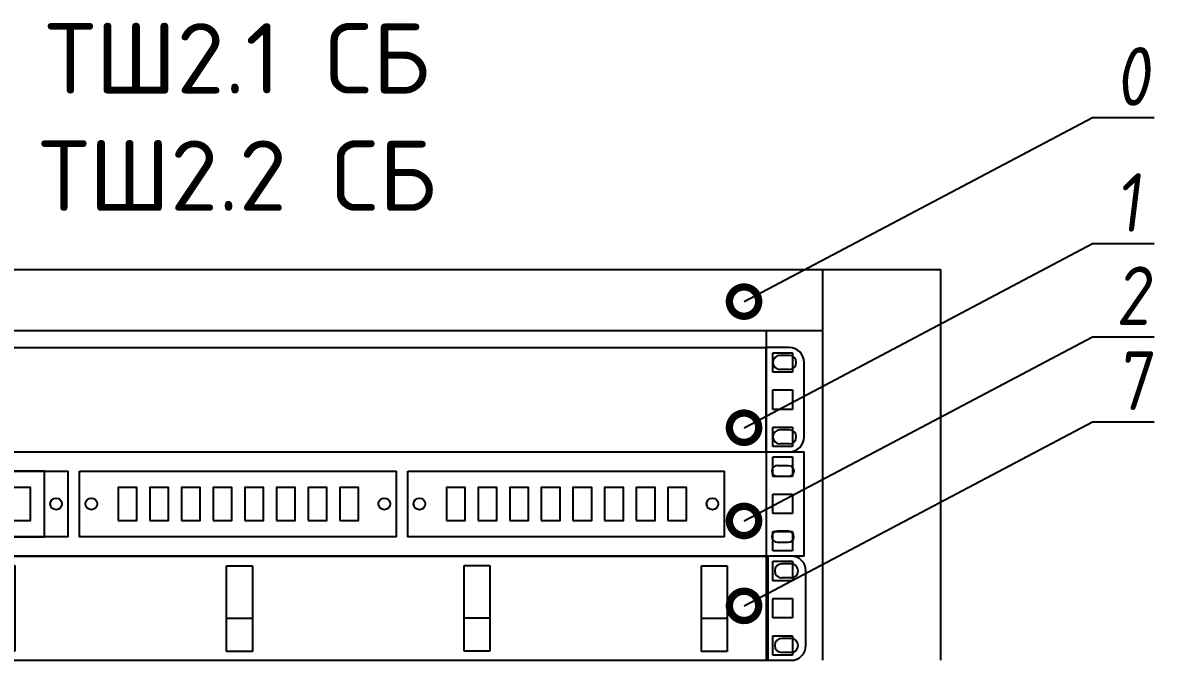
# Model space of a CAD drawing. Header units: millimetres. Extents: x -25459 to 1045457, y -66278 to 462905.
# Drawn here: x 717773 to 722614, y 46162 to 48880 of the extents above; entities that cross this region are included whole.
import ezdxf
from ezdxf import colors
from ezdxf.entities.mleader import LeaderData, LeaderLine
from ezdxf.enums import TextEntityAlignment as Align
from ezdxf.math import Vec2, Vec3

# ---------------------------------------------------------------- set-up
doc = ezdxf.new("R2010")
doc.units = ezdxf.units.MM
doc.layers.add('Текст', color=2, linetype='Continuous', lineweight=0)
doc.styles.add('DEN', font='isocpeur.ttf', dxfattribs={"height": 300})
doc.styles.add('ISOCPEUR', font='isocpeui.ttf', dxfattribs={"height": 250})
doc.styles.add('ISOCUPER', font='isocpeur.ttf', dxfattribs={"width": 0.85, "oblique": 7})

# ---------------------------------------------------------------- blocks, each defined once
blk = doc.blocks.new('*U72')
at = {"color": 0, "linetype": 'ByBlock', "lineweight": -2}
for p, q in [((0, 1933.5), (600, 1933.5)), ((549.5, 1933.5), (549.5, 1900.2)), ((600, 1900.2), (600, 1933.5)), ((50.5, 1907.5), (549.5, 1907.5)), ((525.5, 1907.5), (525.5, 1900.2)), ((525.5, 1900.2), (525.5, 1855.75)), ((528.35, 1889.7), (528.35, 1898)), ((528.35, 1898), (536.65, 1898)), ((536.65, 1898), (536.65, 1889.7)), ((549.5, 1900.2), (549.5, 1855.75)), ((600, 1855.75), (600, 1900.2)), ((536.65, 1889.7), (528.35, 1889.7)), ((528.35, 1873.825), (528.35, 1882.125)), ((528.35, 1882.125), (536.65, 1882.125)), ((536.65, 1882.125), (536.65, 1873.825)), ((536.65, 1873.825), (528.35, 1873.825)), ((528.35, 1857.95), (528.35, 1866.25)), ((528.35, 1866.25), (536.65, 1866.25)), ((536.65, 1866.25), (536.65, 1857.95)), ((525.5, 1855.75), (525.5, 1811.3)), ((536.65, 1857.95), (528.35, 1857.95)), ((549.5, 1855.75), (549.5, 1811.3)), ((600, 1811.3), (600, 1855.75)), ((528.35, 1845.25), (528.35, 1853.55)), ((528.35, 1853.55), (536.65, 1853.55)), ((536.65, 1853.55), (536.65, 1845.25)), ((536.65, 1845.25), (528.35, 1845.25)), ((528.35, 1829.375), (528.35, 1837.675)), ((528.35, 1837.675), (536.65, 1837.675)), ((536.65, 1837.675), (536.65, 1829.375)), ((536.65, 1829.375), (528.35, 1829.375)), ((528.35, 1813.5), (528.35, 1821.8)), ((528.35, 1821.8), (536.65, 1821.8)), ((536.65, 1821.8), (536.65, 1813.5)), ((525.5, 1811.3), (525.5, 1766.85)), ((536.65, 1813.5), (528.35, 1813.5)), ((549.5, 1811.3), (549.5, 1766.85)), ((600, 1766.85), (600, 1811.3)), ((528.35, 1800.8), (528.35, 1809.1)), ((528.35, 1809.1), (536.65, 1809.1)), ((536.65, 1809.1), (536.65, 1800.8)), ((536.65, 1800.8), (528.35, 1800.8)), ((528.35, 1784.925), (528.35, 1793.225)), ((528.35, 1793.225), (536.65, 1793.225)), ((536.65, 1793.225), (536.65, 1784.925)), ((536.65, 1784.925), (528.35, 1784.925)), ((528.35, 1769.05), (528.35, 1777.35)), ((528.35, 1777.35), (536.65, 1777.35)), ((536.65, 1777.35), (536.65, 1769.05)), ((536.65, 1769.05), (528.35, 1769.05))]:
    blk.add_line(p, q, dxfattribs=at)
blk = doc.blocks.new("19'' вентиляторный модуль")
at = {"color": 0, "linetype": 'ByBlock'}
for p, q in [((164.69, 22.22), (174.5, 22.22)), ((174.5, 22.22), (625.5, 22.22)), ((174.5, -22.23), (174.5, 22.22)), ((635.31, 22.22), (625.5, 22.22)), ((625.5, -22.23), (625.5, 22.22)), ((158.34, -15.88), (158.34, 15.87)), ((164.69, 18.87), (168.65, 18.87)), ((635.31, 18.87), (631.35, 18.87)), ((641.66, -15.88), (641.66, 15.87)), ((164.69, 12.87), (168.65, 12.87)), ((635.31, 12.87), (631.35, 12.87)), ((164.69, -12.88), (168.65, -12.88)), ((635.31, -12.88), (631.35, -12.88)), ((164.69, -18.88), (168.65, -18.88)), ((635.31, -18.88), (631.35, -18.88)), ((174.5, -22.23), (164.69, -22.23)), ((174.5, -22.23), (625.5, -22.23)), ((625.5, -22.23), (635.31, -22.23))]:
    blk.add_line(p, q, dxfattribs=at)
at = {"color": 0, "linetype": 'ByBlock', "lineweight": -2}
for p, q in [((236.13, 7.36), (248.14, 9.05)), ((236.13, 7.36), (236.13, -7.36)), ((248.14, 9.05), (248.14, -9.05)), ((248.14, 9.05), (249.11, 7.36)), ((236.13, -7.36), (248.14, -9.05)), ((249.11, -7.36), (248.14, -9.05))]:
    blk.add_line(p, q, dxfattribs=at)
for points in [[(241.29, -8.09), (222.42, -8.09), (222.42, 8.09), (241.29, 8.09)], [(236.13, -7.36), (223.15, -7.36), (223.15, 7.36), (236.13, 7.36)], [(248.69, 8.09), (249.83, 8.09), (249.83, -8.09), (248.69, -8.09)], [(249.11, 7.36), (249.11, -7.36)]]:
    blk.add_lwpolyline(points, dxfattribs=at)
at = {"color": 0, "linetype": 'ByBlock'}
for centre, radius, start, end in [((164.69, 15.87), 6.35, 90, 180), ((635.31, 15.87), 6.35, 0, 90), ((164.69, 15.87), 3, 90, 270), ((168.65, 15.87), 3, 270, 90), ((631.35, 15.87), 3, 90, 270), ((635.31, 15.87), 3, 270, 90), ((164.69, -15.88), 3, 90, 270), ((168.65, -15.88), 3, 270, 90), ((631.35, -15.88), 3, 90, 270), ((635.31, -15.88), 3, 270, 90), ((164.69, -15.88), 6.35, 180, 270), ((635.31, -15.88), 6.35, 270, 0)]:
    blk.add_arc(centre, radius, start, end, dxfattribs=at)
at = {"color": 0, "lineweight": -2, "style": 'ISOCPEUR', "oblique": 15, "flags": 8}
blk.add_attdef('НАИМЕНОВАНИЕ', text='', height=25, dxfattribs=at).set_placement((750, 9.03), align=Align.MIDDLE_LEFT)
blk = doc.blocks.new('*U96')
at = {"ltscale": 100}
for points in [[(158.5, 22.23), (641.56, 22.23), (641.56, -22.23), (158.5, -22.23)], [(192.53, 14), (327.53, 14), (327.53, -14), (192.53, -14)], [(202.53, -14), (317.53, -14), (317.53, 14), (202.53, 14)], [(332.53, 14), (467.53, 14), (467.53, -14), (332.53, -14)], [(472.53, 14), (607.53, 14), (607.53, -14), (472.53, -14)], [(209.03, -7), (217.03, -7), (217.03, 7), (209.03, 7)], [(222.53, -7), (230.53, -7), (230.53, 7), (222.53, 7)], [(236.03, -7), (244.03, -7), (244.03, 7), (236.03, 7)], [(249.53, -7), (257.53, -7), (257.53, 7), (249.53, 7)], [(263.03, -7), (271.03, -7), (271.03, 7), (263.03, 7)], [(276.53, -7), (284.53, -7), (284.53, 7), (276.53, 7)], [(290.03, -7), (298.03, -7), (298.03, 7), (290.03, 7)], [(303.53, -7), (311.53, -7), (311.53, 7), (303.53, 7)], [(349.03, -7), (357.03, -7), (357.03, 7), (349.03, 7)], [(362.53, -7), (370.53, -7), (370.53, 7), (362.53, 7)], [(376.03, -7), (384.03, -7), (384.03, 7), (376.03, 7)], [(389.53, -7), (397.53, -7), (397.53, 7), (389.53, 7)], [(403.03, -7), (411.03, -7), (411.03, 7), (403.03, 7)], [(416.53, -7), (424.53, -7), (424.53, 7), (416.53, 7)], [(430.03, -7), (438.03, -7), (438.03, 7), (430.03, 7)], [(443.53, -7), (451.53, -7), (451.53, 7), (443.53, 7)], [(489.03, -7), (497.03, -7), (497.03, 7), (489.03, 7)], [(502.53, -7), (510.53, -7), (510.53, 7), (502.53, 7)], [(516.03, -7), (524.03, -7), (524.03, 7), (516.03, 7)], [(529.53, -7), (537.53, -7), (537.53, 7), (529.53, 7)], [(543.03, -7), (551.03, -7), (551.03, 7), (543.03, 7)], [(556.53, -7), (564.53, -7), (564.53, 7), (556.53, 7)], [(570.03, -7), (578.03, -7), (578.03, 7), (570.03, 7)], [(583.53, -7), (591.53, -7), (591.53, 7), (583.53, 7)]]:
    blk.add_lwpolyline(points, close=True, dxfattribs=at)
at = {"color": 7}
for points in [[(169.87, 16.36, -0.998011), (169.86, 11.64), (165.14, 11.64, -0.414214)], [(165.14, 16.36), (169.86, 16.36, -0.414214)], [(634.92, 16.36, -0.998011), (634.91, 11.64), (630.2, 11.64, -0.414214)], [(630.2, 16.36), (634.91, 16.36, -0.414214)], [(169.86, -11.64), (165.14, -11.64, 0.998806), (165.13, -16.36)], [(165.14, -16.36), (169.86, -16.36, 0.998011), (169.87, -11.64)], [(634.91, -11.64), (630.2, -11.64, 0.998806), (630.19, -16.36)], [(630.2, -16.36), (634.91, -16.36, 0.998011), (634.92, -11.64)]]:
    blk.add_lwpolyline(points, format="xyb", dxfattribs=at)
at = {"ltscale": 100}
for centre in [(197.53, 0), (322.53, 0), (337.53, 0), (462.53, 0), (477.53, 0), (602.53, 0)]:
    blk.add_circle(centre, 2.5, dxfattribs=at)
at = {"color": 7}
for centre in [(165.14, 14), (630.2, 14)]:
    blk.add_arc(centre, 2.36, 90, 269.8631, dxfattribs=at)
blk = doc.blocks.new('*U69')
at = {"color": 0, "linetype": 'ByBlock', "lineweight": -2}
for p, q in [((164.69, 22.22), (174.5, 22.22)), ((174.5, 22.22), (625.5, 22.22)), ((174.5, -22.23), (174.5, 22.22)), ((635.31, 22.22), (625.5, 22.22)), ((625.5, -22.23), (625.5, 22.22)), ((158.34, -15.88), (158.34, 15.87)), ((164.69, 18.87), (168.65, 18.87)), ((191.9, 18.31), (202.93, 18.31)), ((191.9, -18.19), (191.9, 18.31)), ((202.93, 18.31), (202.93, -18.19)), ((293.19, 18.19), (304.22, 18.19)), ((293.19, -18.31), (293.19, 18.19)), ((304.22, 18.19), (304.22, -18.31)), ((394.48, 18.06), (405.52, 18.06)), ((394.48, -18.44), (394.48, 18.06)), ((405.52, 18.06), (405.52, -18.44)), ((495.78, 18.19), (506.81, 18.19)), ((495.78, -18.31), (495.78, 18.19)), ((506.81, 18.19), (506.81, -18.31)), ((597.07, 18.07), (608.1, 18.07)), ((597.07, -18.44), (597.07, 18.07)), ((608.1, 18.07), (608.1, -18.44)), ((635.31, 18.87), (631.35, 18.87)), ((641.66, -15.88), (641.66, 15.87)), ((164.69, 12.87), (168.65, 12.87)), ((635.31, 12.87), (631.35, 12.87)), ((191.9, -4.03), (202.93, -4.03)), ((293.19, -4.15), (304.22, -4.15)), ((394.48, -4.28), (405.52, -4.28)), ((495.78, -4.15), (506.81, -4.15)), ((597.07, -4.27), (608.1, -4.27)), ((164.69, -12.88), (168.65, -12.88)), ((635.31, -12.88), (631.35, -12.88)), ((164.69, -18.88), (168.65, -18.88)), ((202.93, -18.19), (191.9, -18.19)), ((304.22, -18.31), (293.19, -18.31)), ((405.52, -18.44), (394.48, -18.44)), ((506.81, -18.31), (495.78, -18.31)), ((608.1, -18.44), (597.07, -18.44)), ((635.31, -18.88), (631.35, -18.88)), ((174.5, -22.23), (164.69, -22.23)), ((174.5, -22.23), (625.5, -22.23)), ((625.5, -22.23), (635.31, -22.23))]:
    blk.add_line(p, q, dxfattribs=at)
for centre, radius, start, end in [((164.69, 15.87), 6.35, 90, 180), ((635.31, 15.87), 6.35, 0, 90), ((164.69, 15.87), 3, 90, 270), ((168.65, 15.87), 3, 270, 90), ((631.35, 15.87), 3, 90, 270), ((635.31, 15.87), 3, 270, 90), ((164.69, -15.88), 3, 90, 270), ((168.65, -15.88), 3, 270, 90), ((631.35, -15.88), 3, 90, 270), ((635.31, -15.88), 3, 270, 90), ((164.69, -15.88), 6.35, 180, 270), ((635.31, -15.88), 6.35, 270, 0)]:
    blk.add_arc(centre, radius, start, end, dxfattribs=at)
at = {"color": 0, "lineweight": -2, "style": 'ISOCPEUR', "oblique": 15, "flags": 8}
blk.add_attdef('НАИМЕНОВАНИЕ', text='', height=25, dxfattribs=at).set_placement((750, 10.43), align=Align.MIDDLE_LEFT)
blk = doc.blocks.new('_DotSmall')
at = {"color": 0, "linetype": 'ByBlock', "const_width": 0.5}
blk.add_lwpolyline([(-0.0625, 0, 1), (0.0625, 0, 1)], format="xyb", close=True, dxfattribs=at)

msp = doc.modelspace()

# ---------------------------------------------------------------- block references
at = {"xscale": 10, "yscale": 10, "zscale": 10}
for name, p in [('*U72', (715690.529, 28493.371)), ("19'' вентиляторный модуль", (714690.529, 47273.121)), ('*U69', (714698.157, 46384.121))]:
    msp.add_blockref(name, p, dxfattribs=at)
at = {"linetype": 'ByBlock', "lineweight": 0, "xscale": 10, "yscale": 10, "zscale": 10}
msp.add_blockref('*U96', (714690.529, 46828.621), dxfattribs=at)

# ---------------------------------------------------------------- texts
at = {"layer": 'Текст', "color": 7, "insert": (718690.529, 48078.371), "char_height": 300, "width": 6000, "attachment_point": 8, "style": 'DEN'}
msp.add_mtext('ТШ2.1 СБ\\PТШ2.2 СБ', dxfattribs=at)

# ---------------------------------------------------------------- leaders
at = {"color": 0}
ml = msp.add_multileader_mtext('Standard', dxfattribs=at)
ml.set_content('0', style='ISOCUPER')
ml.set_leader_properties()
ml.set_arrow_properties(name='DOTSMALL')
ml.build(insert=Vec2(0, 0))
ml.multileader.update_dxf_attribs({"has_dogleg": 0, "text_left_attachment_type": 6, "text_right_attachment_type": 6, "dogleg_length": 100, "arrow_head_size": 250})
ctx = ml.context
ctx.base_point, ctx.char_height, ctx.arrow_head_size, ctx.landing_gap_size, ctx.plane_origin = Vec3(722337.315, 48476.601), 250, 250, 100, Vec3(715706.081, 47828.371)
ctx.left_attachment, ctx.right_attachment = 6, 6
notes = []
notes.append((ctx, [(1, (1, 1, 0), (722237.315, 48476.601), (1, 0), 100, [(0, [(720850.654, 47691.298)], 0, [])])]))
ctx.mtext.insert, ctx.mtext.width, ctx.mtext.flow_direction = Vec3(722437.315, 48776.601), 176.40714, 5
ml = msp.add_multileader_mtext('Standard', dxfattribs=at)
ml.set_content('1', style='ISOCUPER')
ml.set_leader_properties()
ml.set_arrow_properties(name='DOTSMALL')
ml.build(insert=Vec2(0, 0))
ml.multileader.update_dxf_attribs({"has_dogleg": 0, "text_left_attachment_type": 6, "text_right_attachment_type": 6, "dogleg_length": 100, "arrow_head_size": 250})
ctx = ml.context
ctx.base_point, ctx.char_height, ctx.arrow_head_size, ctx.landing_gap_size, ctx.plane_origin = Vec3(722337.315, 47938.85), 250, 250, 100, Vec3(715706.081, 47290.619)
ctx.left_attachment, ctx.right_attachment = 6, 6
notes.append((ctx, [(1, (1, 1, 0), (722237.315, 47938.85), (1, 0), 100, [(0, [(720850.654, 47153.547)], 0, [])])]))
ctx.mtext.insert, ctx.mtext.width, ctx.mtext.flow_direction = Vec3(722437.315, 48238.85), 176.40714, 5
ml = msp.add_multileader_mtext('Standard', dxfattribs=at)
ml.set_content('2', style='ISOCUPER')
ml.set_leader_properties()
ml.set_arrow_properties(name='DOTSMALL')
ml.build(insert=Vec2(0, 0))
ml.multileader.update_dxf_attribs({"has_dogleg": 0, "text_left_attachment_type": 6, "text_right_attachment_type": 6, "dogleg_length": 100, "arrow_head_size": 250})
ctx = ml.context
ctx.base_point, ctx.char_height, ctx.arrow_head_size, ctx.landing_gap_size, ctx.plane_origin = Vec3(722337.315, 47541.378), 250, 250, 100, Vec3(715706.081, 46893.148)
ctx.left_attachment, ctx.right_attachment = 6, 6
notes.append((ctx, [(1, (1, 1, 0), (722237.315, 47541.378), (1, 0), 100, [(0, [(720850.654, 46756.075)], 0, [])])]))
ctx.mtext.insert, ctx.mtext.width, ctx.mtext.flow_direction = Vec3(722437.315, 47841.378), 176.40714, 5
ml = msp.add_multileader_mtext('Standard', dxfattribs=at)
ml.set_content('7', style='ISOCUPER')
ml.set_leader_properties()
ml.set_arrow_properties(name='DOTSMALL')
ml.build(insert=Vec2(0, 0))
ml.multileader.update_dxf_attribs({"has_dogleg": 0, "text_left_attachment_type": 6, "text_right_attachment_type": 6, "dogleg_length": 100, "arrow_head_size": 250})
ctx = ml.context
ctx.base_point, ctx.char_height, ctx.arrow_head_size, ctx.landing_gap_size, ctx.plane_origin = Vec3(722337.315, 47179.251), 250, 250, 100, Vec3(715706.081, 46531.021)
ctx.left_attachment, ctx.right_attachment = 6, 6
notes.append((ctx, [(1, (1, 1, 0), (722237.315, 47179.251), (1, 0), 100, [(0, [(720850.654, 46393.949)], 0, [])])]))
ctx.mtext.insert, ctx.mtext.width, ctx.mtext.flow_direction = Vec3(722437.315, 47479.251), 176.40714, 5
for ctx, leaders in notes:
    for number, flags, end, landing, length, lines in leaders:
        leader = LeaderData()
        leader.index, (leader.has_last_leader_line, leader.has_dogleg_vector, leader.attachment_direction) = number, flags
        leader.last_leader_point, leader.dogleg_vector, leader.dogleg_length = Vec3(end), Vec3(landing), length
        for number, points, colour, breaks in lines:
            line = LeaderLine()
            line.index, line.vertices, line.color, line.breaks = number, Vec3.list(points), colors.encode_raw_color(colour), breaks
            leader.lines.append(line)
        ctx.leaders.append(leader)

doc.saveas('drawing.dxf')
